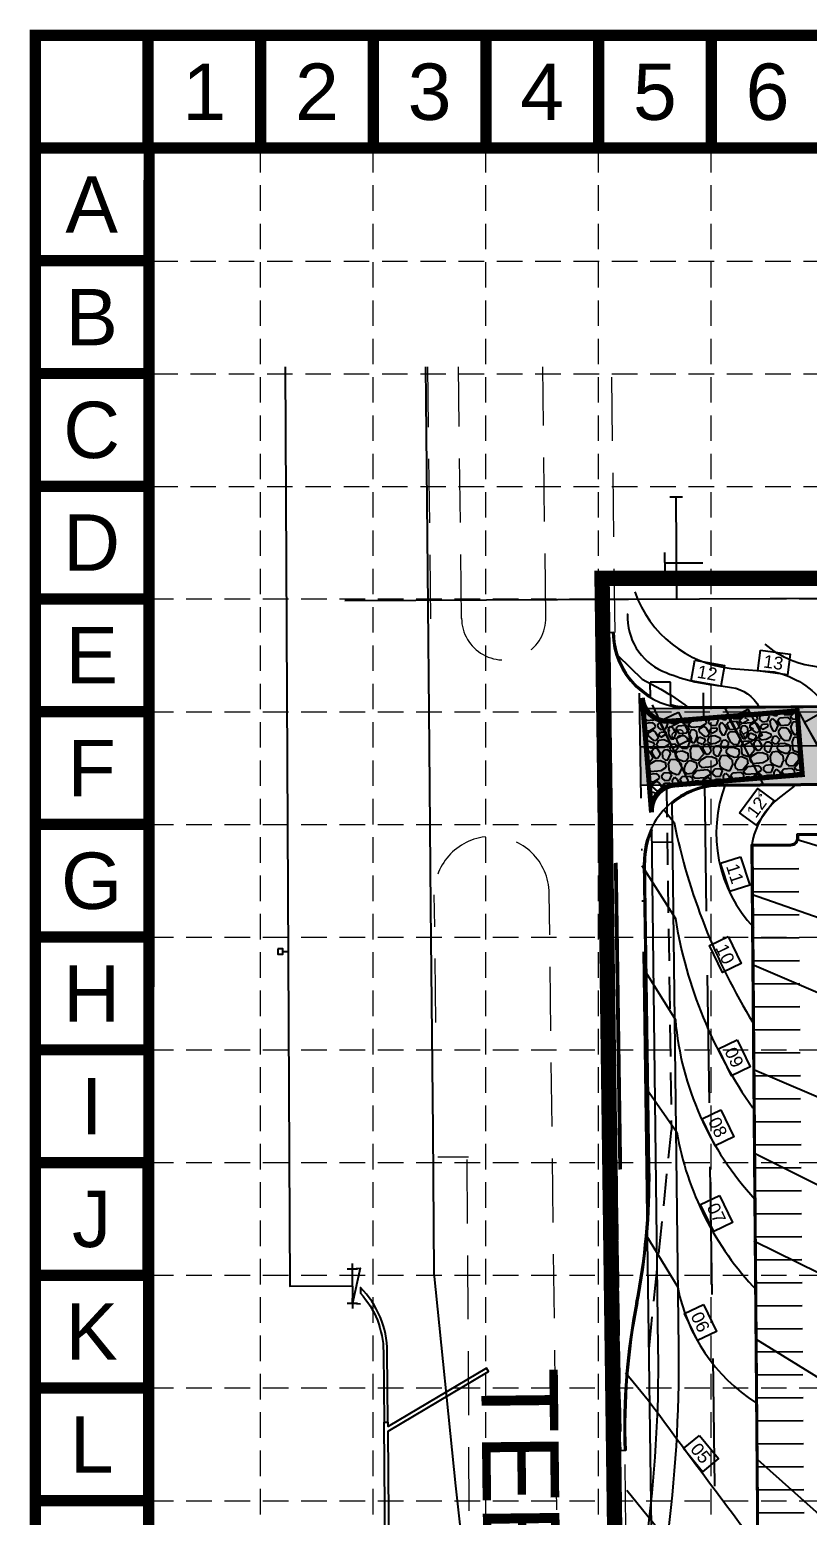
# Model space of a CAD drawing. Header units: feet. Extents: x 2467609 to 2470436, y 7119976 to 7121745.
# Drawn here: x 2467609 to 2467913, y 7121164 to 7121745 of the extents above; entities that cross this region are included whole.
import ezdxf
from ezdxf.enums import TextEntityAlignment as Align

# ---------------------------------------------------------------- set-up
doc = ezdxf.new("R2010")
doc.units = ezdxf.units.FT
doc.header["$LTSCALE"] = 100
doc.header["$MEASUREMENT"] = 0
for name, pattern in [('06117 BASE$0$CENTER2', [1.125, 0.75, -0.125, 0.125, -0.125]), ('06117 BASE$0$DASHED', [0.75, 0.5, -0.25]), ('06117 BASE$0$HIDDEN', [0.375, 0.25, -0.125]), ('06117 BASE$0$HIDDEN2', [0.1875, 0.125, -0.0625]), ('06117 BASE$0$PL2', [2.85, 2.25, -0.2, 0, -0.2, 0, -0.2]), ('06117 BASE$0$STRIPE', [1.2, 1, -0.2]), ('HIDDEN', [0.375, 0.25, -0.125]), ('HIDDEN2', [0.1875, 0.125, -0.0625]), ('SDASH', [0.15, 0.1, -0.05]), ('STRIPE', [1.2, 1, -0.2])]:
    doc.linetypes.add(name, pattern=pattern)
for name, color, linetype in [('06117 BASE$0$BLDG-Exterior', 3, 'Continuous'), ('06117 BASE$0$CPSAWCUT', 7, '06117 BASE$0$HIDDEN2'), ('06117 BASE$0$firelane', 8, '06117 BASE$0$STRIPE'), ('06117 TOPO$0$EXSTM', 253, 'Continuous'), ('06117 TOPO$0$EXWATER', 253, 'Continuous'), ('06117 TOPO$0$GUTTER', 253, 'Continuous'), ('06117 TOPO$0$INLET', 253, 'Continuous'), ('06117 TOPO$0$INLET1', 253, 'Continuous'), ('BASE', 7, 'Continuous'), ('CPCONT', 253, 'Continuous'), ('FIRELANE-HATCH', 253, 'STRIPE'), ('GRID', 254, 'HIDDEN'), ('LIMITS OF DISTURBANCE', 1, 'HIDDEN'), ('proposed ec', 6, 'SDASH'), ('STREET-ESMT', 7, 'HIDDEN2')]:
    doc.layers.add(name, color=color, linetype=linetype)
for name, color, linetype, lineweight in [('06117 BASE$0$C-Site-Dir-Sign', 253, 'Continuous', 18), ('06117 BASE$0$CPCL', 253, '06117 BASE$0$CENTER2', 25), ('06117 BASE$0$CPCURB', 8, 'Continuous', 25), ('06117 BASE$0$CPCURB2', 8, 'Continuous', 25), ('06117 BASE$0$CPSTRIPE', 253, 'Continuous', 25), ('06117 BASE$0$CPWALK', 8, 'Continuous', 25), ('06117 BASE$0$LANDSCAPE-SETBACK', 8, '06117 BASE$0$DASHED', 25), ('06117 BASE$0$PROP-ROW', 1, '06117 BASE$0$PL2', 25), ('06117 BASE$0$ROAD-FUTURE', 8, '06117 BASE$0$HIDDEN', 18)]:
    doc.layers.add(name, color=color, linetype=linetype, lineweight=lineweight)
doc.styles.get("Standard").update_dxf_attribs({"font": 'ARIAL.TTF'})

# ---------------------------------------------------------------- blocks, each defined once
blk = doc.blocks.new('06117 TOPO$0$PLUS')
at = {"color": 0, "linetype": 'ByBlock'}
for p, q in [((-0.0042, 0), (0.0042, 0)), ((0, 0.0042), (0, -0.0042))]:
    blk.add_line(p, q, dxfattribs=at)
blk.add_point((0, 0), dxfattribs=at)
blk = doc.blocks.new('06117 BASE$0$A$C0154567F-flat-3')
at = {"layer": '06117 BASE$0$C-Site-Dir-Sign', "const_width": 0.333}
blk.add_lwpolyline([(0.2, -4.5), (0.17, 0)], dxfattribs=at)
blk.add_lwpolyline([(0.53, -2.24, -1), (1.2, -2.24, -1)], format="xyb", close=True, dxfattribs=at)

msp = doc.modelspace()

# ---------------------------------------------------------------- hatches: boundary and pattern name
at = {"layer": 'FIRELANE-HATCH'}
h = msp.add_hatch(color=9, dxfattribs=at)
h.paths.add_polyline_path([(2468922.97, 7121187.19, -0.414214), (2468942.81, 7121207.35), (2469278.26, 7121210.08), (2469277.9, 7121254.08, -0.414214), (2469297.74, 7121274.24), (2469375.13, 7121274.87, -0.137354), (2469390.75, 7121270.64), (2469629.71, 7121128.09, -0.261956), (2469644.34, 7121102.57), (2469645.12, 7121007.13, 0.414214), (2469699.55, 7120953.58), (2469751.67, 7120954, 0.261956), (2469797.6, 7120980.33), (2469803.18, 7120989.68, 0.414214), (2469784.47, 7121063.72), (2469403.04, 7121291.25, 0.137354), (2469374.94, 7121298.87), (2468491.92, 7121291.68, -0.131652), (2468476.89, 7121295.58), (2468199.89, 7121452.51, -0.072593), (2468186.2, 7121463.15, 0.206219), (2468142.45, 7121481.57), (2467847.8, 7121479.17), (2467848.23, 7121449.17), (2468142.69, 7121451.57, -0.577353), (2468169.04, 7121406.78), (2467935.49, 7120994.55, -0.266268), (2467909.82, 7120979.34), (2467855.02, 7120978.55), (2467855.45, 7120948.56), (2467910.25, 7120949.35, 0.266268), (2467961.59, 7120979.76), (2468192.67, 7121387.64, -0.414214), (2468233.56, 7121398.96), (2468336.11, 7121340.86, -0.414214), (2468347.43, 7121299.97), (2468320.22, 7121251.95, 0.414214), (2468338.7, 7121185.16), (2468373.42, 7121165.49, 0.57735), (2468446.57, 7121208.52), (2468446.28, 7121243.96, -1), (2468481.65, 7121244.25), (2468482.67, 7121118.6, 0.414214), (2468532.07, 7121070), (2468873.9, 7121072.79, -0.414214), (2468894.07, 7121052.95), (2468895.4, 7120889.72), (2468884.83, 7120735.24, -0.392002), (2468855.14, 7120707.29), (2468450.27, 7120703.99, -0.131652), (2468375.11, 7120723.48), (2468264.21, 7120786.31, 0.463862), (2468102.32, 7120726.63, 0.45081), (2468173.2, 7120596.29), (2468276.95, 7120572.47, -0.347281), (2468315.76, 7120524.14), (2468315.82, 7120517.93), (2468339.81, 7120518.12), (2468339.76, 7120524.34, 0.347281), (2468282.32, 7120595.86), (2468178.57, 7120619.68, -0.45081), (2468124.87, 7120718.42, -0.463862), (2468252.38, 7120765.43), (2468363.28, 7120702.6, 0.131652), (2468450.47, 7120679.99), (2468832.08, 7120683.1, -0.414214), (2468867.36, 7120648.39), (2468868.39, 7120522.43), (2468892.38, 7120522.62), (2468891.26, 7120660.62), (2468903.26, 7120660.72), (2468904.38, 7120522.72), (2468928.38, 7120522.92)])
h.paths.add_polyline_path([(2468873.66, 7121102.78), (2468531.82, 7121100, -0.414214), (2468506.62, 7121124.8), (2468505.62, 7121247.79, -0.414214), (2468525.46, 7121267.95), (2468872.29, 7121270.78, -0.414214), (2468892.45, 7121250.94), (2468893.5, 7121122.95, -0.414214)], flags=16)
h.paths.add_polyline_path([(2468942.29, 7121271.35), (2469233.74, 7121273.72, -1), (2469234.06, 7121233.72), (2468942.62, 7121231.35, -1)], flags=16)
h.paths.add_polyline_path([(2468385.25, 7121186.37), (2468350.53, 7121206.04, -0.414214), (2468341.1, 7121240.12), (2468370.77, 7121292.49, -0.414214), (2468404.85, 7121301.92), (2468409.33, 7121299.38, -0.267949), (2468422.01, 7121277.83), (2468422.57, 7121208.33, -0.57735)], flags=16)
h.paths.add_polyline_path([(2469698.85, 7121086.85), (2469772.17, 7121043.11, -0.414214), (2469782.57, 7121001.98), (2469776.99, 7120992.63, -0.261956), (2469751.47, 7120978), (2469699.36, 7120977.57, -0.414214), (2469669.11, 7121007.33), (2469668.61, 7121069.51, -0.584841)], flags=16)
at = {"layer": 'proposed ec'}
h = msp.add_hatch(dxfattribs=at)
h.set_pattern_fill('AGGREGAT', color=4, scale=20, angle=274.45356, style=0)
h.set_pattern_definition([(274.45355546, (-4806826.637, 9069165.716), (21.49263129, -18.386592945), [2, -3, 1, -3, 1, -10]), (274.45355546, (-4806823.866, 9069155.901), (21.49263129, -18.386592945), [1, -19]), (274.45355546, (-4806823.335, 9069161.96), (21.49263129, -18.386592945), [1, -2, 1, -16]), (274.45355546, (-4806821.562, 9069152.069), (21.49263129, -18.386592945), [2, -18]), (274.45355546, (-4806820.41, 9069150.152), (21.49263129, -18.386592945), [1, -19]), (274.45355546, (-4806818.881, 9069156.29), (21.49263129, -18.386592945), [2, -18]), (274.45355546, (-4806818.66, 9069166.337), (21.49263129, -18.386592945), [1, -2, 1, -5, 3, -8]), (274.45355546, (-4806815.58, 9069152.534), (21.49263129, -18.386592945), [2, -18]), (274.45355546, (-4806815.515, 9069164.576), (21.49263129, -18.386592945), [2, -1, 1, -8, 1, -7]), (274.45355546, (-4806814.595, 9069165.65), (21.49263129, -18.386592945), [1, -19]), (274.45355546, (-4806813.055, 9069158.75), (21.49263129, -18.386592945), [1, -1, 1, -17]), (274.45355546, (-4806812.29, 9069161.818), (21.49263129, -18.386592945), [1, -19]), (274.45355546, (-4806810.284, 9069148.935), (21.49263129, -18.386592945), [1, -19]), (274.45355546, (-4806809.986, 9069157.985), (21.49263129, -18.386592945), [1, -8, 1, -10]), (274.45355546, (-4806808.99, 9069158.063), (21.49263129, -18.386592945), [2, -18]), (274.45355546, (-4806807.682, 9069154.153), (21.49263129, -18.386592945), [2, -18]), (274.45355546, (-4806807.617, 9069166.194), (21.49263129, -18.386592945), [1, -12, 2, -5]), (4.45355546, (-4806817.664, 9069166.415), (18.386592945, 21.49263129), [4, -4, 2, -10]), (4.45355546, (-4806817.586, 9069165.418), (18.386592945, 21.49263129), [1, -7, 2, -10]), (4.45355546, (-4806822.494, 9069164.032), (18.386592945, 21.49263129), [3, -17]), (4.45355546, (-4806822.416, 9069163.035), (18.386592945, 21.49263129), [2, -18]), (4.45355546, (-4806825.33, 9069161.805), (18.386592945, 21.49263129), [1, -12, 1, -1, 2, -3]), (4.45355546, (-4806825.174, 9069159.811), (18.386592945, 21.49263129), [1, -7, 1, -11]), (4.45355546, (-4806817.12, 9069159.436), (18.386592945, 21.49263129), [2, -3, 1, -1, 2, -11]), (4.45355546, (-4806821.03, 9069158.128), (18.386592945, 21.49263129), [2, -11, 1, -6]), (4.45355546, (-4806824.94, 9069156.82), (18.386592945, 21.49263129), [1, -1, 2, -16]), (4.45355546, (-4806811.825, 9069155.836), (18.386592945, 21.49263129), [1, -19]), (4.45355546, (-4806811.747, 9069154.84), (18.386592945, 21.49263129), [2, -2, 1, -1, 2, -12]), (4.45355546, (-4806820.642, 9069153.143), (18.386592945, 21.49263129), [1, -1, 1, -2, 1, -14]), (4.45355546, (-4806813.43, 9069150.696), (18.386592945, 21.49263129), [4, -16]), (4.45355546, (-4806815.347, 9069149.544), (18.386592945, 21.49263129), [4, -3, 2, -11]), (4.45355546, (-4806823.245, 9069147.925), (18.386592945, 21.49263129), [1, -3, 2, -14]), (4.45355546, (-4806821.174, 9069147.084), (18.386592945, 21.49263129), [3, -17]), (319.45355546, (-4806826.016, 9069157.74), (19.939612085, 1.55301917), [1.4142, -26.87007124]), (319.45355546, (-4806824.164, 9069146.851), (19.939612085, 1.55301917), [1.4142, -24.04167124, 1.4142, -1.4142]), (319.45355546, (-4806824.177, 9069159.889), (19.939612085, 1.55301917), [1.4142, -11.3136, 1.4142, -14.14227124]), (319.45355546, (-4806823.789, 9069154.904), (19.939612085, 1.55301917), [1.4142, -22.62747124, 1.4142, -2.8284]), (319.45355546, (-4806823.711, 9069153.907), (19.939612085, 1.55301917), [2.8284, -11.3136, 2.8284, -11.31387124]), (319.45355546, (-4806822.105, 9069159.047), (19.939612085, 1.55301917), [1.414, -12.728, 1.414, -1.414, 1.414, -9.90027124]), (319.45355546, (-4806820.332, 9069149.155), (19.939612085, 1.55301917), [1.4142, -1.4142, 1.4142, -24.04167124]), (319.45355546, (-4806820.422, 9069163.19), (19.939612085, 1.55301917), [1.4142, -16.9704, 1.4142, -8.48547124]), (319.45355546, (-4806817.186, 9069147.394), (19.939612085, 1.55301917), [1.414, -1.414, 1.414, -5.6568, 1.414, -16.97147124]), (319.45355546, (-4806815.126, 9069159.591), (19.939612085, 1.55301917), [1.4142, -26.87007124]), (319.45355546, (-4806814.518, 9069164.654), (19.939612085, 1.55301917), [2.82842, -25.45585124]), (319.45355546, (-4806812.679, 9069166.803), (19.939612085, 1.55301917), [1.4142, -1.4142, 1.4142, -24.04167124]), (319.45355546, (-4806808.834, 9069156.069), (19.939612085, 1.55301917), [1.4142, -26.87007124]), (319.45355546, (-4806806.374, 9069150.242), (19.939612085, 1.55301917), [1.4142, -26.87007124]), (49.45355546, (-4806823.944, 9069156.898), (19.939612085, 1.55301917), [1.4142, -26.87007124]), (49.45355546, (-4806823.866, 9069155.901), (19.939612085, 1.55301917), [1.4142, -26.87007124]), (49.45355546, (-4806823.335, 9069161.961), (19.939612085, 1.55301917), [1.4142, -5.6568, 2.8284, -18.38487124]), (49.45355546, (-4806823.646, 9069165.949), (19.939612085, 1.55301917), [1.4142, -26.87007124]), (49.45355546, (-4806819.645, 9069153.221), (19.939612085, 1.55301917), [1.4142, -11.313708, 1.4142, -14.14216324]), (49.45355546, (-4806819.568, 9069152.224), (19.939612085, 1.55301917), [1.414, -8.486, 1.414, -8.484, 1.414, -7.07227124]), (49.45355546, (-4806819.503, 9069164.265), (19.939612085, 1.55301917), [1.4142, -26.87007124]), (49.45355546, (-4806817.263, 9069148.391), (19.939612085, 1.55301917), [2.828, -7.071, 1.414, -1.414, 1.414, -14.14327124]), (49.45355546, (-4806815.282, 9069161.585), (19.939612085, 1.55301917), [1.4142, -26.87007124]), (49.45355546, (-4806814.66, 9069153.609), (19.939612085, 1.55301917), [2.82842, -25.45585124]), (49.45355546, (-4806814.583, 9069152.612), (19.939612085, 1.55301917), [1.4142, -26.87007124]), (49.45355546, (-4806813.055, 9069158.75), (19.939612085, 1.55301917), [1.4142, -26.87007124]), (49.45355546, (-4806810.53, 9069164.964), (19.939612085, 1.55301917), [1.4142, -26.87007124]), (49.45355546, (-4806809.287, 9069149.012), (19.939612085, 1.55301917), [1.4142, -26.87007124]), (301.01860666, (-4806826.4815, 9069163.722), (1.553019181, -19.939612118), [2.236, -42.48535954]), (301.01860666, (-4806824.643, 9069165.871), (1.553019181, -19.939612118), [2.236, -42.48535954]), (301.01860666, (-4806823.646, 9069165.949), (1.553019181, -19.939612118), [2.236, -42.48535954]), (301.01860666, (-4806823.258, 9069160.964), (1.553019181, -19.939612118), [2.236, -42.48535954]), (301.01860666, (-4806819.347, 9069162.271), (1.553019181, -19.939612118), [2.236, -42.48535954]), (301.01860666, (-4806818.35, 9069162.349), (1.553019181, -19.939612118), [2.236, -42.48535954]), (301.01860666, (-4806814.052, 9069158.672), (1.553019181, -19.939612118), [2.236, -42.48535954]), (301.01860666, (-4806812.977, 9069157.752), (1.553019181, -19.939612118), [2.236, -42.48535954]), (301.01860666, (-4806811.6045, 9069165.8835), (1.553019181, -19.939612118), [2.236, -42.48535954]), (301.01860666, (-4806811.139, 9069159.902), (1.553019181, -19.939612118), [2.236, -42.48535954]), (337.88850428, (-4806825.317, 9069148.767), (19.939612119, 1.553019172), [2.236, -42.48535954]), (337.88850428, (-4806822.714, 9069153.985), (19.939612119, 1.553019172), [2.236, -42.48535954]), (337.88850428, (-4806820.953, 9069157.131), (19.939612119, 1.553019172), [2.236, -42.48535954]), (337.88850428, (-4806817.729, 9069154.373), (19.939612119, 1.553019172), [2.236, -42.48535954]), (337.88850428, (-4806817.6515, 9069153.376), (19.939612119, 1.553019172), [2.236, -42.48535954]), (337.88850428, (-4806815.204, 9069160.588), (19.939612119, 1.553019172), [2.236, -42.48535954]), (337.88850428, (-4806814.3625, 9069162.66), (19.939612119, 1.553019172), [2.236, -42.48535954]), (337.88850428, (-4806809.753, 9069154.994), (19.939612119, 1.553019172), [2.236, -42.48535954]), (337.88850428, (-4806808.381, 9069163.1255), (19.939612119, 1.553019172), [2.236, -42.48535954]), (31.01860666, (-4806814.595, 9069165.6505), (19.939612118, 1.553019181), [2.236, -42.48535954]), (31.01860666, (-4806813.664, 9069153.687), (19.939612118, 1.553019181), [2.236, -42.48535954]), (31.01860666, (-4806813.676, 9069166.725), (19.939612118, 1.553019181), [2.236, -42.48535954]), (31.01860666, (-4806809.443, 9069151.006), (19.939612118, 1.553019181), [2.236, -42.48535954]), (31.01860666, (-4806809.455, 9069164.045), (19.939612118, 1.553019181), [2.236, -42.48535954]), (31.01860666, (-4806808.148, 9069160.1345), (19.939612118, 1.553019181), [2.236, -42.48535954]), (67.88850426, (-4806826.016, 9069157.74), (-1.553019165, 19.939612119), [2.236, -42.48535954]), (67.88850426, (-4806824.332, 9069161.883), (-1.553019165, 19.939612119), [2.236, -42.48535954]), (67.88850426, (-4806822.248, 9069148.003), (-1.553019165, 19.939612119), [2.236, -42.48535954]), (67.88850426, (-4806820.4095, 9069150.152), (-1.553019165, 19.939612119), [2.236, -42.48535954]), (67.88850426, (-4806819.037, 9069158.283), (-1.553019165, 19.939612119), [2.236, -42.48535954]), (67.88850426, (-4806818.428, 9069163.346), (-1.553019165, 19.939612119), [2.236, -42.48535954]), (67.88850426, (-4806817.962, 9069157.364), (-1.553019165, 19.939612119), [2.236, -42.48535954]), (67.88850426, (-4806816.201, 9069160.51), (-1.553019165, 19.939612119), [2.236, -42.48535954]), (67.88850426, (-4806811.216, 9069160.899), (-1.553019165, 19.939612119), [2.236, -42.48535954]), (67.88850426, (-4806807.694, 9069167.191), (-1.553019165, 19.939612119), [2.236, -42.48535954]), (67.88850426, (-4806806.762, 9069155.227), (-1.553019165, 19.939612119), [2.236, -42.48535954]), (67.88850426, (-4806806.607, 9069153.233), (-1.553019165, 19.939612119), [2.236, -42.48535954])])
edge = h.paths.add_edge_path()
edge.add_arc((2467858.72, 7121484.2), 10, 544.63304, 634.63304)
edge.add_line((2467859.52, 7121474.23), (2467909.36, 7121478.27))
edge.add_line((2467909.36, 7121478.27), (2467911.38, 7121453.35))
edge.add_line((2467911.38, 7121453.35), (2467861.54, 7121449.31))
edge.add_arc((2467862.35, 7121439.34), 10, 454.63304, 544.63304)
edge.add_line((2467852.38, 7121438.54), (2467848.75, 7121483.39))

# ---------------------------------------------------------------- linework, layer by layer
at = {"layer": '06117 BASE$0$CPCL'}
for p, q in [((2467848.01, 7121464.17), (2468420.45, 7121468.84)), ((2467848.01, 7121464.17), (2468420.45, 7121468.84)), ((2467909.42, 7121428.67), (2467909.41, 7121430.17)), ((2467909.42, 7121428.67), (2467909.41, 7121430.17))]:
    msp.add_line(p, q, dxfattribs=at)
msp.add_arc((2467906.92, 7121428.65), 2.5, 270.46709, 0.46709, dxfattribs=at)
msp.add_arc((2467906.92, 7121428.65), 2.5, 270.46709, 0.46709, dxfattribs=at)
at = {"layer": '06117 BASE$0$CPCURB'}
for p, q in [((2467867.34, 7121479.33), (2468420.33, 7121483.84)), ((2467867.34, 7121479.33), (2468420.33, 7121483.84)), ((2467879.15, 7121449.42), (2467963.75, 7121450.11)), ((2467879.15, 7121449.42), (2467963.75, 7121450.11)), ((2467909.91, 7121429.67), (2467963.91, 7121430.11)), ((2467909.91, 7121429.67), (2467963.91, 7121430.11)), ((2467909.92, 7121428.67), (2467909.91, 7121429.67)), ((2467909.92, 7121428.67), (2467909.91, 7121429.67)), ((2467891.95, 7121425.53), (2467906.95, 7121425.65)), ((2467891.95, 7121425.53), (2467906.95, 7121425.65)), ((2467891.95, 7121425.53), (2467894.44, 7121119.54)), ((2467891.95, 7121425.53), (2467894.44, 7121119.54)), ((2467851.13, 7121299), (2467849.4, 7121418.99)), ((2467851.13, 7121299), (2467849.4, 7121418.99))]:
    msp.add_line(p, q, dxfattribs=at)
for centre, radius, start, end in [((2467867.1, 7121509.33), 30, 180.82616, 270.46709), ((2467867.1, 7121509.33), 30, 180.82616, 270.46709), ((2467879.4, 7121419.42), 30, 90.46709, 180.82616), ((2467879.4, 7121419.42), 30, 90.46709, 180.82616), ((2467906.92, 7121428.65), 3, 270.46709, 0.46709), ((2467906.92, 7121428.65), 3, 270.46709, 0.46709), ((2467601.16, 7121295.4), 250, 348.78555, 0.82616), ((2467601.16, 7121295.4), 250, 348.78555, 0.82616), ((2468091.61, 7121198.16), 250, 168.78555, 182.13206), ((2468091.61, 7121198.16), 250, 168.78555, 182.13206)]:
    msp.add_arc(centre, radius, start, end, dxfattribs=at)
at = {"layer": '06117 BASE$0$CPCURB2'}
for p, q in [((2467867.34, 7121479.83), (2468420.32, 7121484.34)), ((2467867.34, 7121479.83), (2468420.32, 7121484.34)), ((2467879.16, 7121448.92), (2467963.75, 7121449.61)), ((2467879.16, 7121448.92), (2467963.75, 7121449.61)), ((2467909.41, 7121430.17), (2467963.91, 7121430.61)), ((2467909.41, 7121430.17), (2467963.91, 7121430.61)), ((2467891.44, 7121426.02), (2467893.94, 7121119.03)), ((2467891.44, 7121426.02), (2467893.94, 7121119.03)), ((2467851.63, 7121299.01), (2467849.9, 7121419)), ((2467851.63, 7121299.01), (2467849.9, 7121419))]:
    msp.add_line(p, q, dxfattribs=at)
for centre, radius, start, end in [((2467867.1, 7121509.33), 29.5, 180.82616, 239.00693), ((2467867.1, 7121509.33), 29.5, 180.82616, 239.00693), ((2467867.1, 7121509.33), 29.5, 255.97519, 270.46709), ((2467867.1, 7121509.33), 29.5, 255.97519, 270.46709), ((2467879.4, 7121419.42), 29.5, 90.46709, 130.02488), ((2467879.4, 7121419.42), 29.5, 90.46709, 130.02488), ((2467879.4, 7121419.42), 29.5, 155.508, 180.82616), ((2467879.4, 7121419.42), 29.5, 155.508, 180.82616), ((2467601.16, 7121295.4), 250.5, 348.78555, 0.82616), ((2467601.16, 7121295.4), 250.5, 348.78555, 0.82616), ((2468091.61, 7121198.16), 249.5, 168.78555, 182.13206), ((2468091.61, 7121198.16), 249.5, 168.78555, 182.13206)]:
    msp.add_arc(centre, radius, start, end, dxfattribs=at)
at = {"layer": '06117 BASE$0$CPSAWCUT'}
for p, q in [((2467837.6, 7121508.9), (2467835.6, 7121508.87)), ((2467837.6, 7121508.9), (2467835.6, 7121508.87)), ((2467835.6, 7121508.87), (2467840.28, 7121188.8)), ((2467835.6, 7121508.87), (2467840.28, 7121188.8)), ((2467842.28, 7121188.88), (2467840.28, 7121188.8)), ((2467842.28, 7121188.88), (2467840.28, 7121188.8))]:
    msp.add_line(p, q, dxfattribs=at)
at = {"layer": '06117 BASE$0$CPSTRIPE'}
for p, q in [((2467891.44, 7121426.02), (2467906.94, 7121426.15)), ((2467891.44, 7121426.02), (2467906.94, 7121426.15)), ((2467892.02, 7121416.53), (2467910.02, 7121416.67)), ((2467892.02, 7121416.53), (2467910.02, 7121416.67)), ((2467892.09, 7121407.53), (2467910.09, 7121407.67)), ((2467892.09, 7121407.53), (2467910.09, 7121407.67)), ((2467892.17, 7121398.53), (2467910.17, 7121398.67)), ((2467892.17, 7121398.53), (2467910.17, 7121398.67)), ((2467892.24, 7121389.53), (2467910.24, 7121389.67)), ((2467892.24, 7121389.53), (2467910.24, 7121389.67)), ((2467892.31, 7121380.53), (2467910.31, 7121380.67)), ((2467892.31, 7121380.53), (2467910.31, 7121380.67)), ((2467892.39, 7121371.53), (2467910.39, 7121371.68)), ((2467892.39, 7121371.53), (2467910.39, 7121371.68)), ((2467892.46, 7121362.53), (2467910.46, 7121362.68)), ((2467892.46, 7121362.53), (2467910.46, 7121362.68)), ((2467892.53, 7121353.53), (2467910.53, 7121353.68)), ((2467892.53, 7121353.53), (2467910.53, 7121353.68)), ((2467892.61, 7121344.53), (2467910.61, 7121344.68)), ((2467892.61, 7121344.53), (2467910.61, 7121344.68)), ((2467892.68, 7121335.53), (2467910.68, 7121335.68)), ((2467892.68, 7121335.53), (2467910.68, 7121335.68)), ((2467892.75, 7121326.53), (2467910.75, 7121326.68)), ((2467892.75, 7121326.53), (2467910.75, 7121326.68)), ((2467892.83, 7121317.53), (2467910.83, 7121317.68)), ((2467892.83, 7121317.53), (2467910.83, 7121317.68)), ((2467892.9, 7121308.53), (2467910.9, 7121308.68)), ((2467892.9, 7121308.53), (2467910.9, 7121308.68)), ((2467892.97, 7121299.53), (2467910.97, 7121299.68)), ((2467892.97, 7121299.53), (2467910.97, 7121299.68)), ((2467893.05, 7121290.53), (2467911.05, 7121290.68)), ((2467893.05, 7121290.53), (2467911.05, 7121290.68)), ((2467893.12, 7121281.53), (2467911.12, 7121281.68)), ((2467893.12, 7121281.53), (2467911.12, 7121281.68)), ((2467893.19, 7121272.53), (2467911.19, 7121272.68)), ((2467893.19, 7121272.53), (2467911.19, 7121272.68)), ((2467893.27, 7121263.53), (2467911.27, 7121263.68)), ((2467893.27, 7121263.53), (2467911.27, 7121263.68)), ((2467893.34, 7121254.53), (2467911.34, 7121254.68)), ((2467893.34, 7121254.53), (2467911.34, 7121254.68)), ((2467893.41, 7121245.53), (2467911.41, 7121245.68)), ((2467893.41, 7121245.53), (2467911.41, 7121245.68)), ((2467893.49, 7121236.53), (2467911.49, 7121236.68)), ((2467893.49, 7121236.53), (2467911.49, 7121236.68)), ((2467893.56, 7121227.53), (2467911.56, 7121227.68)), ((2467893.56, 7121227.53), (2467911.56, 7121227.68)), ((2467893.63, 7121218.53), (2467911.63, 7121218.68)), ((2467893.63, 7121218.53), (2467911.63, 7121218.68)), ((2467893.71, 7121209.53), (2467911.71, 7121209.68)), ((2467893.71, 7121209.53), (2467911.71, 7121209.68)), ((2467893.78, 7121200.53), (2467911.78, 7121200.68)), ((2467893.78, 7121200.53), (2467911.78, 7121200.68)), ((2467893.85, 7121191.53), (2467911.85, 7121191.68)), ((2467893.85, 7121191.53), (2467911.85, 7121191.68)), ((2467893.93, 7121182.53), (2467911.93, 7121182.68)), ((2467893.93, 7121182.53), (2467911.93, 7121182.68)), ((2467894, 7121173.53), (2467912, 7121173.68)), ((2467894, 7121173.53), (2467912, 7121173.68)), ((2467894.07, 7121164.54), (2467912.07, 7121164.68)), ((2467894.07, 7121164.54), (2467912.07, 7121164.68))]:
    msp.add_line(p, q, dxfattribs=at)
at = {"layer": '06117 BASE$0$CPSTRIPE', "const_width": 1.5}
msp.add_lwpolyline([(2467840.13, 7121298.85), (2467838.4, 7121418.83)], dxfattribs=at)
msp.add_lwpolyline([(2467840.13, 7121298.85), (2467838.4, 7121418.83)], dxfattribs=at)
at = {"layer": '06117 BASE$0$CPWALK'}
for p, q in [((2467859.84, 7121489.55), (2467851.84, 7121489.45)), ((2467859.84, 7121489.55), (2467851.84, 7121489.45)), ((2467851.92, 7121483.45), (2467851.84, 7121489.45)), ((2467851.92, 7121483.45), (2467851.84, 7121489.45)), ((2467859.96, 7121480.19), (2467859.84, 7121489.55)), ((2467859.96, 7121480.19), (2467859.84, 7121489.55)), ((2467863.04, 7121229), (2467860.42, 7121442.66)), ((2467863.04, 7121229), (2467860.42, 7121442.66)), ((2467855.04, 7121228.91), (2467852.54, 7121432.79)), ((2467855.04, 7121228.91), (2467852.54, 7121432.79)), ((2467860.61, 7121426.89), (2467852.61, 7121426.79)), ((2467860.61, 7121426.89), (2467852.61, 7121426.79))]:
    msp.add_line(p, q, dxfattribs=at)
for points in [[(2467855.56, 7121484.12, 0, 0.52, 0), (2467855.58, 7121485.72, 0, 0, 0), (2467855.58, 7121488.19, 0, 0, 0)], [(2467855.56, 7121484.12, 0, 0.52, 0), (2467855.58, 7121485.72, 0, 0, 0), (2467855.58, 7121488.19, 0, 0, 0)], [(2467856.44, 7121433.59, 0, 0.52, 0), (2467856.43, 7121431.99, 0, 0, 0), (2467856.43, 7121429.51, 0, 0, 0)], [(2467856.44, 7121433.59, 0, 0.52, 0), (2467856.43, 7121431.99, 0, 0, 0), (2467856.43, 7121429.51, 0, 0, 0)]]:
    msp.add_lwpolyline(points, format="xyseb", dxfattribs=at)
for radius in [517.5, 517.5, 525.5, 525.5]:
    msp.add_arc((2467337.58, 7121222.56), radius, 352.32163, 0.70277, dxfattribs=at)
at = {"layer": '06117 BASE$0$firelane'}
for p, q in [((2467847.8, 7121479.17), (2468142.45, 7121481.57)), ((2467847.8, 7121479.17), (2468142.45, 7121481.57)), ((2467848.23, 7121449.17), (2468142.69, 7121451.57)), ((2467848.23, 7121449.17), (2468142.69, 7121451.57))]:
    msp.add_line(p, q, dxfattribs=at)
at = {"layer": '06117 BASE$0$LANDSCAPE-SETBACK'}
msp.add_line((2467881.51, 7120874.99), (2467872.71, 7121485.37), dxfattribs=at)
msp.add_line((2467881.51, 7120874.99), (2467872.71, 7121485.37), dxfattribs=at)
at = {"layer": '06117 BASE$0$PROP-ROW'}
msp.add_line((2467856.53, 7120873.8), (2467847.71, 7121485.17), dxfattribs=at)
msp.add_line((2467856.53, 7120873.8), (2467847.71, 7121485.17), dxfattribs=at)
at = {"layer": '06117 BASE$0$ROAD-FUTURE'}
for p, q in [((2467778, 7121514.48), (2467776.8, 7121612.86)), ((2467778, 7121514.48), (2467776.8, 7121612.86)), ((2467811, 7121514.89), (2467809.8, 7121612.86)), ((2467811, 7121514.89), (2467809.8, 7121612.86)), ((2467838.08, 7121508.91), (2467836.8, 7121612.86)), ((2467838.08, 7121508.91), (2467836.8, 7121612.86)), ((2467767.94, 7121356.35), (2467767.33, 7121406.34)), ((2467767.94, 7121356.35), (2467767.33, 7121406.34)), ((2467817.12, 7121015.69), (2467812.32, 7121406.9)), ((2467817.12, 7121015.69), (2467812.32, 7121406.9)), ((2467768.74, 7121303.76), (2467780.74, 7121303.83)), ((2467768.74, 7121303.76), (2467780.74, 7121303.83)), ((2467781.88, 7121015.26), (2467780.24, 7121303.83)), ((2467781.88, 7121015.26), (2467780.24, 7121303.83)), ((2467844.21, 7121008.4), (2467842, 7121188.86)), ((2467844.21, 7121008.4), (2467842, 7121188.86))]:
    msp.add_line(p, q, dxfattribs=at)
msp.add_lwpolyline([(2467766, 7121514.34), (2467764.79, 7121612.86)], dxfattribs=at)
msp.add_lwpolyline([(2467766, 7121514.34), (2467764.79, 7121612.86)], dxfattribs=at)
for centre, radius, start, end in [((2467794.5, 7121514.69), 16.5, 180.70277, 0.70277), ((2467794.5, 7121514.69), 16.5, 180.70277, 0.70277), ((2467789.83, 7121406.62), 22.5, 0.70277, 180.70277), ((2467789.83, 7121406.62), 22.5, 0.70277, 180.70277)]:
    msp.add_arc(centre, radius, start, end, dxfattribs=at)
at = {"layer": '06117 TOPO$0$EXSTM', "elevation": 1097.42}
for points in [[(2467708.9, 7121612.86), (2467710.74, 7121253.15), (2467735.24, 7121253.28)], [(2467708.07, 7121384.15), (2467710.07, 7121384.16)], [(2467751.12, 7120965.75), (2467749.3, 7121196.53), (2467788.53, 7121219.83), (2467787.76, 7121221.12), (2467749.29, 7121198.27), (2467749.27, 7121199.89), (2467747.52, 7121199.88), (2467749.37, 7120965.73)]]:
    msp.add_lwpolyline(points, dxfattribs=at)
at = {"layer": '06117 TOPO$0$EXSTM', "color": 5, "elevation": 1097.42}
for points in [[(2467708.9, 7121612.86), (2467710.74, 7121253.15), (2467735.24, 7121253.28)], [(2467708.07, 7121384.15), (2467710.07, 7121384.16)], [(2467751.12, 7120965.75), (2467749.3, 7121196.53), (2467788.53, 7121219.83), (2467787.76, 7121221.12), (2467749.29, 7121198.27), (2467749.27, 7121199.89), (2467747.52, 7121199.88), (2467749.37, 7120965.73)]]:
    msp.add_lwpolyline(points, dxfattribs=at)
at = {"layer": '06117 TOPO$0$EXSTM', "elevation": 603.91}
msp.add_lwpolyline([(2467749.15, 7121199.89), (2467748.93, 7121227.59, 0.197704), (2467738.38, 7121252.67), (2467738.4, 7121250.48, -0.185927), (2467747.43, 7121227.58), (2467747.65, 7121199.88)], format="xyb", dxfattribs=at)
at = {"layer": '06117 TOPO$0$EXSTM', "color": 5, "elevation": 603.91}
msp.add_lwpolyline([(2467749.15, 7121199.89), (2467748.93, 7121227.59, 0.197704), (2467738.38, 7121252.67), (2467738.4, 7121250.48, -0.185927), (2467747.43, 7121227.58), (2467747.65, 7121199.88)], format="xyb", dxfattribs=at)
at = {"layer": '06117 TOPO$0$EXWATER', "color": 4}
for p, q in [((2467859.6, 7121561.96), (2467864.53, 7121562)), ((2467862.25, 7121521.98), (2467862.06, 7121561.98)), ((2467857.51, 7121540.18), (2467857.53, 7121532.18)), ((2470077.84, 7121532.62), (2467732.26, 7121521.36)), ((2467857.52, 7121536.18), (2467872.52, 7121536.22))]:
    msp.add_line(p, q, dxfattribs=at)
at = {"layer": '06117 TOPO$0$GUTTER', "elevation": 1097.42}
msp.add_lwpolyline([(2467821.02, 7120777.95), (2467820.12, 7120783.32), (2467816.58, 7120808.13), (2467810.03, 7120867.19), (2467803.57, 7120924.31), (2467797.48, 7120979.53), (2467790.58, 7121040.86), (2467783.57, 7121104.78), (2467775.72, 7121175.05), (2467767.34, 7121258.3), (2467766.88, 7121314.26), (2467765.97, 7121401.54), (2467765.48, 7121464.23), (2467764.85, 7121533.05), (2467764.14, 7121600.15), (2467764, 7121612.86)], dxfattribs=at)
at = {"layer": '06117 TOPO$0$INLET', "color": 5}
for points, elevation in [([(2467706.07, 7121385.14), (2467706.08, 7121383.14), (2467708.08, 7121383.15), (2467708.07, 7121385.15), (2467706.07, 7121385.14)], 1097.42), ([(2467735.21, 7121260.01), (2467738.3, 7121260.3), (2467735.27, 7121246.55), (2467738.44, 7121246.3)], 605.95), ([(2467735.21, 7121260.01), (2467735.27, 7121246.55)], 1097.42)]:
    msp.add_lwpolyline(points, dxfattribs=dict(at, elevation=elevation))
at = {"layer": 'BASE', "const_width": 4.41}
for points in [[(2467611.14, 7119978.57), (2470433.54, 7119978.57), (2470433.54, 7121742.57), (2467611.14, 7121742.57)], [(2467655.15, 7120022.66), (2470389.56, 7120022.58), (2470389.51, 7121698.49), (2467655.7, 7121698.54)]]:
    msp.add_lwpolyline(points, close=True, dxfattribs=at)
for points in [[(2467655.24, 7121698.47), (2467655.24, 7121742.57)], [(2467699.34, 7121698.47), (2467699.34, 7121742.57)], [(2467743.44, 7121698.47), (2467743.44, 7121742.57)], [(2467787.54, 7121698.47), (2467787.54, 7121742.57)], [(2467831.64, 7121698.47), (2467831.64, 7121742.57)], [(2467875.74, 7121698.47), (2467875.74, 7121742.57)], [(2467655.24, 7121698.47), (2467611.14, 7121698.47)], [(2467655.24, 7121654.37), (2467611.14, 7121654.37)], [(2467655.24, 7121610.27), (2467611.14, 7121610.27)], [(2467655.24, 7121566.17), (2467611.14, 7121566.17)], [(2467655.24, 7121522.07), (2467611.14, 7121522.07)], [(2467655.24, 7121477.97), (2467611.14, 7121477.97)], [(2467655.24, 7121433.87), (2467611.14, 7121433.87)], [(2467655.24, 7121389.77), (2467611.14, 7121389.77)], [(2467655.24, 7121345.67), (2467611.14, 7121345.67)], [(2467655.24, 7121301.57), (2467611.14, 7121301.57)], [(2467655.24, 7121257.47), (2467655.24, 7121301.57)], [(2467655.24, 7121257.47), (2467611.14, 7121257.47)], [(2467655.24, 7121213.37), (2467611.14, 7121213.37)], [(2467655.24, 7121169.27), (2467611.14, 7121169.27)]]:
    msp.add_lwpolyline(points, dxfattribs=at)
at = {"layer": 'CPCONT', "color": 35}
for p, q in [((2467852.6, 7121480.6), (2467867.57, 7121448.83)), ((2467881.08, 7121479.44), (2467895.95, 7121449.62)), ((2467908.94, 7121479.67), (2467925.47, 7121449.8)), ((2467973.51, 7121408.28), (2467909.06, 7121427.95)), ((2467978.32, 7121376.02), (2467891.46, 7121406.4)), ((2467979.8, 7121341.19), (2467892.52, 7121378.7)), ((2467970.9, 7121304.13), (2467892.66, 7121337.76)), ((2467983.64, 7121259.84), (2467893.15, 7121304.82)), ((2467976.62, 7121229.34), (2467892.46, 7121270.77)), ((2467972.41, 7121183.51), (2467893.19, 7121232.52)), ((2467956.12, 7121129.71), (2467893.97, 7121185.23))]:
    msp.add_line(p, q, dxfattribs=at)
for points in [[(2467845.86, 7121524.79, 0.289715), (2467883.61, 7121494.91), (2467883.61, 7121494.91), (2467900.41, 7121493.59, -0.180377), (2467920.32, 7121480.67, -2.253627)], [(2467843.03, 7121516.06), (2467843.03, 7121516.06, 0.309072), (2467856.69, 7121493.82, 0.080864), (2467879.63, 7121488.1), (2467883.71, 7121487.49, -0.235298), (2467894.45, 7121479.83, -3.220608)], [(2467896.72, 7121504.35, 0.153922), (2467918.3, 7121495.48), (2467918.3, 7121495.48), (2467935.1, 7121494.16, -0.102616), (2467999.94, 7121480.1, -2.253627)], [(2467839.16, 7121499.92), (2467848.75, 7121490.7), (2467855.98, 7121486.72, -0.041423), (2467866.69, 7121479.62, 40.893117)], [(2467881.27, 7121449.43), (2467881.27, 7121449.43, 0.289419), (2467892.43, 7121393.48, 0.047673), (2467892.43, 7121393.48, 0.969772)], [(2467908.28, 7121448.81), (2467902.94, 7121444.73, 0.191052), (2467891.63, 7121425.89, 940.565407)], [(2467857.08, 7121439.78), (2467861.2, 7121434.6, 0.087748), (2467892.15, 7121356.21, 0.047673), (2467892.15, 7121356.21, 0.969772)], [(2467848.54, 7121417.8), (2467861.71, 7121397.1, 0.115219), (2467892.05, 7121322.97, 0.047673), (2467892.05, 7121322.97, 0.969772)], [(2467849.61, 7121376.83), (2467861.71, 7121357.39, 0.167278), (2467892.87, 7121287.3, 0.047673), (2467892.87, 7121287.3, 0.969772)], [(2467850.49, 7121330.34), (2467862.22, 7121313.45, 0.148254), (2467893.52, 7121251.63, 0.047673), (2467893.52, 7121251.63, 0.969772)], [(2467849.98, 7121273.53), (2467862.63, 7121252.78, 0.204876), (2467893.14, 7121207.68, 0.047673), (2467893.14, 7121207.68, 0.969772)], [(2467842.25, 7121219.44), (2467851.21, 7121208.5, 0.002631), (2467893.81, 7121151.36, 3.920026)], [(2467842.75, 7121173.35), (2467862.78, 7121148.64, -0.138763), (2467896.52, 7121067.73, 2.422874)]]:
    msp.add_lwpolyline(points, format="xyb", dxfattribs=at)
for points in [[(2467869.34, 7121498.06), (2467880.91, 7121496.02), (2467879.5, 7121488), (2467867.93, 7121490.03)], [(2467895.04, 7121502.02), (2467906.68, 7121500.43), (2467905.57, 7121492.36), (2467893.94, 7121493.95)], [(2467862.9, 7121477.77), (2467868.02, 7121467.2), (2467860.69, 7121463.65), (2467855.56, 7121474.22)], [(2467890.05, 7121478.94), (2467895.68, 7121468.63), (2467888.53, 7121464.72), (2467882.9, 7121475.03)], [(2467919.37, 7121477.89), (2467925.17, 7121467.67), (2467918.09, 7121463.65), (2467912.28, 7121473.86)], [(2467886.88, 7121438.45), (2467893.84, 7121447.92), (2467900.4, 7121443.09), (2467893.45, 7121433.62)], [(2467887.17, 7121421.24), (2467890.81, 7121410.08), (2467883.06, 7121407.55), (2467879.42, 7121418.71)], [(2467882.41, 7121390.04), (2467887.52, 7121379.46), (2467880.18, 7121375.92), (2467875.07, 7121386.5)], [(2467885.92, 7121349.58), (2467891.03, 7121339.01), (2467883.7, 7121335.46), (2467878.59, 7121346.04)], [(2467879.52, 7121322.24), (2467884.63, 7121311.66), (2467877.29, 7121308.12), (2467872.18, 7121318.69)], [(2467878.94, 7121288.67), (2467884.05, 7121278.09), (2467876.71, 7121274.55), (2467871.6, 7121285.12)], [(2467872.67, 7121246.06), (2467877.78, 7121235.48), (2467870.44, 7121231.94), (2467865.33, 7121242.51)], [(2467871.21, 7121194.82), (2467878.64, 7121185.72), (2467872.32, 7121180.57), (2467864.89, 7121189.67)]]:
    msp.add_lwpolyline(points, close=True, dxfattribs=at)
at = {"layer": 'GRID', "color": 252, "linetype": 'HIDDEN', "lineweight": 0, "ltscale": 0.4}
for p, q in [((2467699.19, 7121698.89), (2467699.19, 7120154.77)), ((2467743.29, 7121698.89), (2467743.29, 7120154.77)), ((2467787.39, 7121698.89), (2467787.39, 7120154.77)), ((2467831.49, 7121698.89), (2467831.49, 7120154.77)), ((2467875.59, 7121698.89), (2467875.59, 7120154.77)), ((2467656.87, 7121654.22), (2470391.07, 7121654.22)), ((2467656.87, 7121610.12), (2470391.07, 7121610.12)), ((2467656.87, 7121566.02), (2470391.07, 7121566.02)), ((2467655.24, 7121522.07), (2470389.44, 7121522.07)), ((2467655.24, 7121477.97), (2470389.44, 7121477.97)), ((2467655.24, 7121433.87), (2470389.44, 7121433.87)), ((2467655.24, 7121389.77), (2470389.44, 7121389.77)), ((2467655.24, 7121345.67), (2470389.44, 7121345.67)), ((2467655.24, 7121301.57), (2470389.44, 7121301.57)), ((2467655.24, 7121257.47), (2470389.44, 7121257.47)), ((2467655.24, 7121213.37), (2470389.44, 7121213.37)), ((2467655.24, 7121169.27), (2470389.44, 7121169.27))]:
    msp.add_line(p, q, dxfattribs=at)
at = {"layer": 'LIMITS OF DISTURBANCE', "ltscale": 2, "const_width": 6}
msp.add_lwpolyline([(2467833.01, 7121530.09), (2467846.43, 7120518.47, 0.339282), (2467879.82, 7120486.99), (2468303.87, 7120494.22), (2468842.22, 7120504.92), (2470123.96, 7120515.28), (2470099.86, 7121608.53), (2469509.9, 7121601.53), (2469502.05, 7121540.91), (2468847.18, 7121534.85), (2468155.33, 7121530.34)], format="xyb", close=True, dxfattribs=at)
at = {"layer": 'proposed ec', "color": 4, "linetype": 'Continuous', "const_width": 2}
msp.add_lwpolyline([(2467848.75, 7121483.39, 0.414214), (2467859.52, 7121474.23), (2467909.36, 7121478.27), (2467911.38, 7121453.35), (2467861.54, 7121449.31, 0.414214), (2467852.38, 7121438.54)], format="xyb", close=True, dxfattribs=at)
at = {"layer": 'STREET-ESMT'}
for p in [(2467858.23, 7121449.25), (2467851.41, 7121228.71)]:
    msp.add_line(p, (2467860.18, 7121314.27), dxfattribs=at)

# ---------------------------------------------------------------- block references
at = {"layer": '06117 BASE$0$BLDG-Exterior'}
msp.add_blockref('06117 BASE$0$A$C0154567F-flat-3', (2467894.28, 7121447.54), dxfattribs=at)
msp.add_blockref('06117 BASE$0$A$C0154567F-flat-3', (2467894.28, 7121447.54), dxfattribs=at)
at = {"layer": '06117 TOPO$0$INLET1', "color": 5, "xscale": 479.9999901255313, "yscale": 479.9999901255313, "zscale": 479.9999901255313, "rotation": 0.8895652305771319}
for p in [(2467735.21, 7121260.01, 605.95), (2467735.27, 7121246.55, 605.66)]:
    msp.add_blockref('06117 TOPO$0$PLUS', p, dxfattribs=at)

# ---------------------------------------------------------------- texts
at = {"insert": (2467817.11, 7121095.73), "char_height": 30, "width": 529.7874, "attachment_point": 2, "rotation": 270.6594}
msp.add_mtext('TEEL  PKWY ', dxfattribs=at)
at = {"layer": 'BASE'}
for s, p in [('1', (2467677.29, 7121720.52)), ('2', (2467721.39, 7121720.52)), ('3', (2467765.49, 7121720.52)), ('4', (2467809.59, 7121720.52)), ('5', (2467853.69, 7121720.52)), ('6', (2467897.79, 7121720.52)), ('A', (2467633.19, 7121676.42)), ('B', (2467633.19, 7121632.32)), ('C', (2467633.19, 7121588.22)), ('D', (2467633.19, 7121544.12)), ('E', (2467633.19, 7121500.02)), ('F', (2467633.19, 7121455.92)), ('G', (2467633.19, 7121411.82)), ('H', (2467633.19, 7121367.72)), ('I', (2467633.19, 7121323.62)), ('J', (2467633.19, 7121279.52)), ('K', (2467633.19, 7121235.42)), ('L', (2467633.19, 7121191.32))]:
    msp.add_text(s, height=22.05, dxfattribs=at).set_placement(p, align=Align.MIDDLE_CENTER)
at = {"layer": 'CPCONT', "color": 35}
for s, rotation, p in [('13', 352.21923, (2467899.76, 7121494.77)), ('12', 350.01673, (2467873.78, 7121490.63)), ('10', 295.85482, (2467859.47, 7121469.82)), ('11', 298.63144, (2467887.01, 7121470.83)), ('12', 53.69554, (2467895.51, 7121439.13)), ('11', 288.06922, (2467882.69, 7121413.83)), ('10', 295.78667, (2467878.97, 7121382.09)), ('09', 295.78667, (2467882.49, 7121341.64)), ('08', 295.78667, (2467876.08, 7121314.29)), ('07', 295.78667, (2467875.51, 7121280.72)), ('06', 295.78667, (2467869.23, 7121238.11)), ('05', 309.21456, (2467869.71, 7121186.29))]:
    msp.add_text(s, height=5, rotation=rotation, dxfattribs=at).set_placement(p, align=Align.CENTER)

doc.saveas('drawing.dxf')
